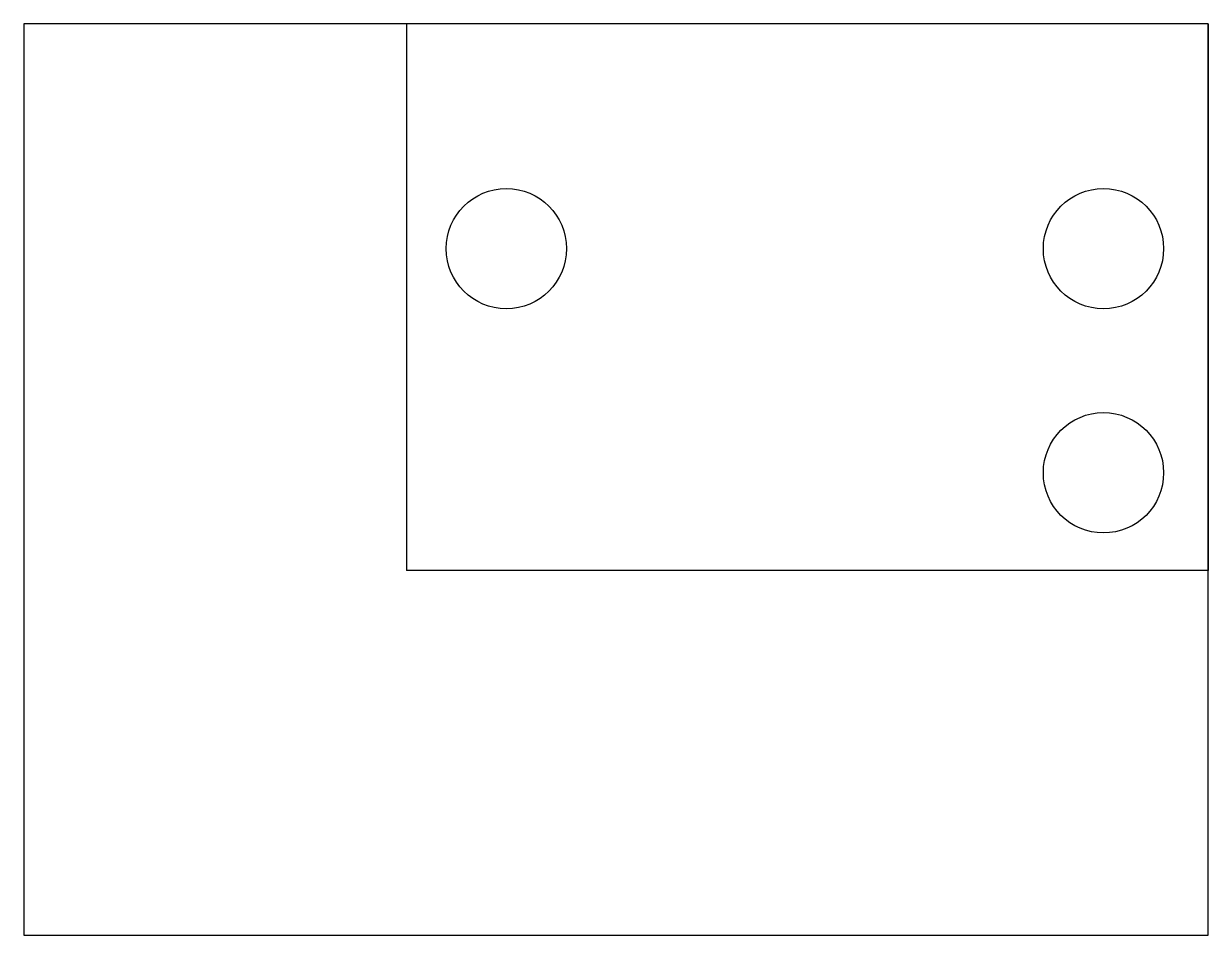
# Model space of a CAD drawing. Header units: millimetres. Extents: x -162 to 162, y -125 to 125.
import ezdxf

# ---------------------------------------------------------------- set-up
doc = ezdxf.new("R2010")
doc.units = ezdxf.units.MM

msp = doc.modelspace()

# ---------------------------------------------------------------- linework, layer by layer
at = {"color": 7, "linetype": 'Continuous', "lineweight": 25}
for p, q in [((-162.5, 125), (-162.5, -125)), ((162.5, 125), (-162.5, 125)), ((162.5, -125), (162.5, 125)), ((-162.5, -125), (162.5, -125))]:
    msp.add_line(p, q, dxfattribs=at)
at = {"color": 7, "linetype": 'Continuous'}
for p, q in [((162.5, 125), (-57.5, 125)), ((-57.5, 125), (-57.5, -25)), ((162.5, 125), (162.5, -25)), ((162.5, -25), (-57.5, -25))]:
    msp.add_line(p, q, dxfattribs=at)
for centre in [(-30.07, 63.31), (133.74, 63.31), (133.74, 1.84)]:
    msp.add_circle(centre, 16.5, dxfattribs=at)
at = {"color": 7, "linetype": 'Continuous', "lineweight": 25}
for centre in [(-30.07, 63.31), (133.74, 63.31), (133.74, 1.84)]:
    msp.add_circle(centre, 16.5, dxfattribs=at)

doc.saveas('drawing.dxf')
